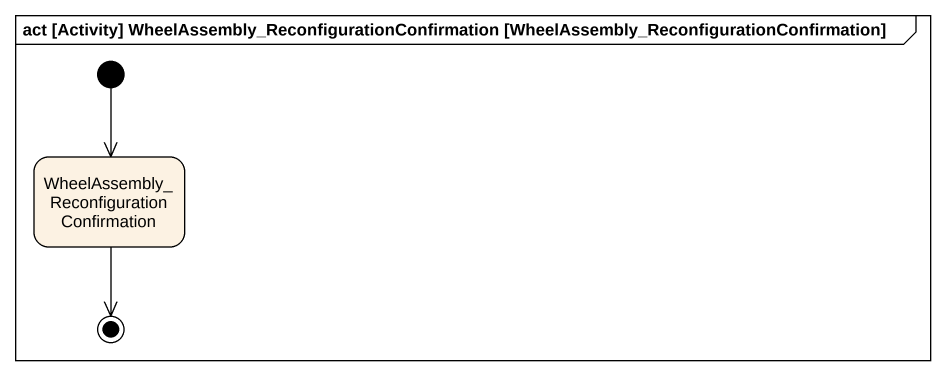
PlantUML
@startuml
mainframe act [Activity] WheelAssembly_ReconfigurationConfirmation [WheelAssembly_ReconfigurationConfirmation]
hide empty description
state "WheelAssembly_ReconfigurationConfirmation" as WheelAssembly
[*] --> WheelAssembly
WheelAssembly --> [*]
@enduml
